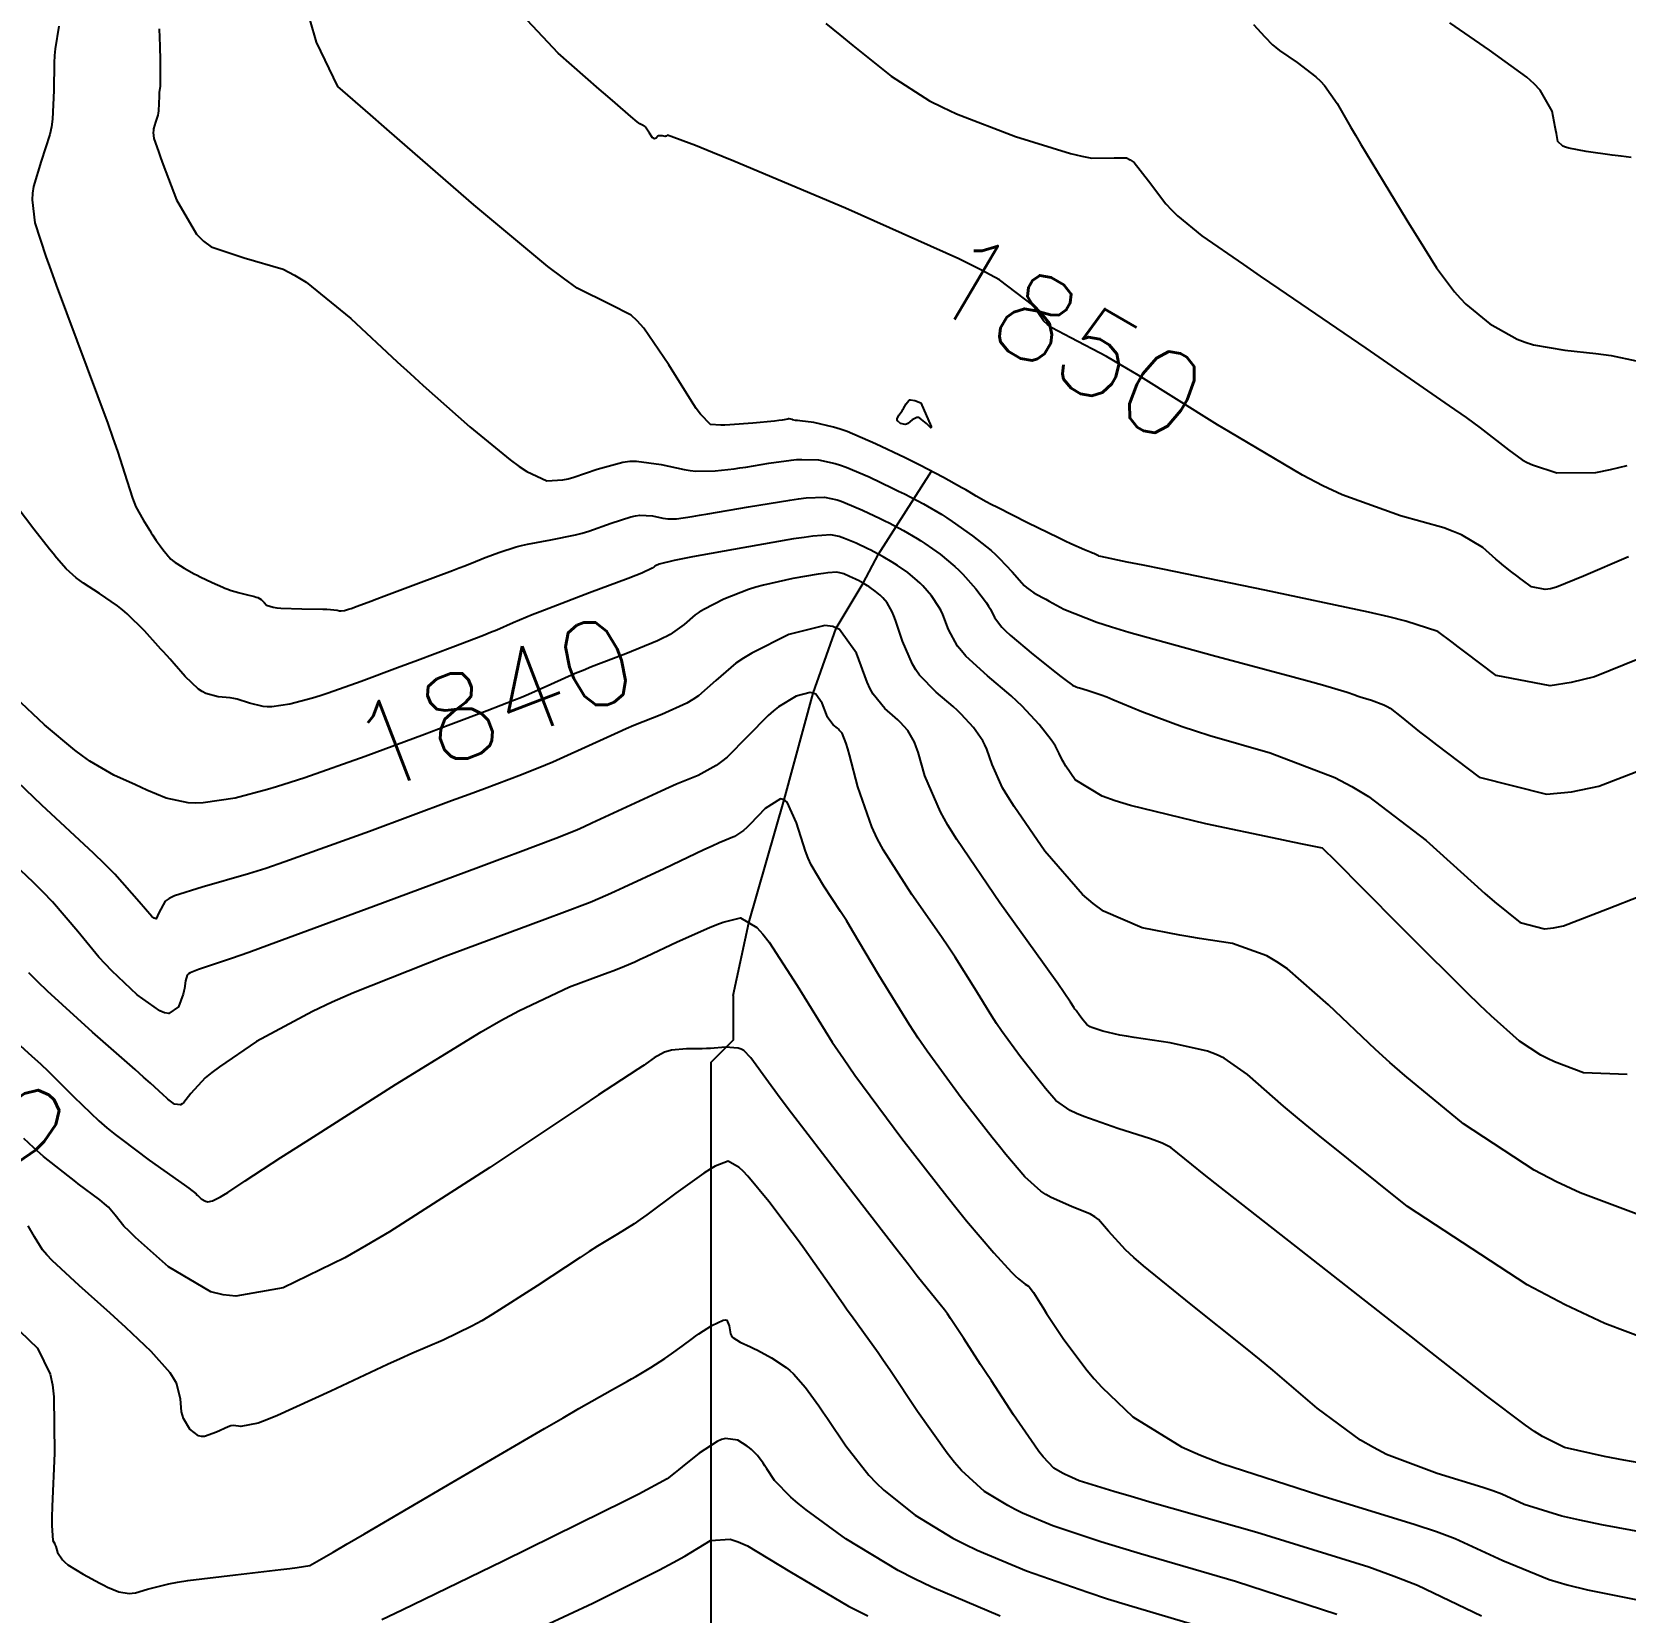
# Model space of a CAD drawing. Header units: metres. Extents: x 837475 to 838479, y 1189012 to 1191015.
# Drawn here: x 838112.7 to 838183.6, y 1189073 to 1189143.4 of the extents above; entities that cross this region are included whole.
import ezdxf

# ---------------------------------------------------------------- set-up
doc = ezdxf.new("R2010")
doc.units = ezdxf.units.M
doc.header["$LTSCALE"] = 0.3
for name, color, linetype in [('COTAS 10', 1, 'Continuous'), ('COTAS INT', 252, 'Continuous'), ('DRENAJE', 5, 'Continuous')]:
    doc.layers.add(name, color=color, linetype=linetype)
doc.styles.get("Standard").update_dxf_attribs({"font": 'simplex.shx'})

msp = doc.modelspace()

# ---------------------------------------------------------------- linework, layer by layer
at = {"layer": 'COTAS 10'}
for points in [[(838183.784, 1189120.003), (838181.78, 1189119.13), (838180.577, 1189118.644), (838180.312, 1189118.578), (838180.076, 1189118.542), (838179.467, 1189118.66), (838179.069, 1189118.957), (838178.966, 1189119.035), (838178.866, 1189119.11), (838178.53, 1189119.363), (838178.15, 1189119.668), (838178.022, 1189119.777), (838177.883, 1189119.896), (838177.303, 1189120.411), (838176.348, 1189120.982), (838175.974, 1189121.135), (838175.553, 1189121.287), (838173.636, 1189121.819), (838171.031, 1189122.757), (838170.176, 1189123.165), (838169.262, 1189123.637), (838165.977, 1189125.584), (838165.479, 1189125.878), (838161.944, 1189128.09), (838161.187, 1189128.545), (838160.525, 1189128.931), (838158.937, 1189129.753), (838158.094, 1189130.205), (838157.902, 1189130.358), (838157.729, 1189130.522), (838157.253, 1189131.215), (838155.756, 1189132.346), (838154.938, 1189132.787), (838153.946, 1189133.284), (838149.607, 1189135.226), (838148.907, 1189135.538), (838143.932, 1189137.63), (838142.979, 1189138.023), (838142.212, 1189138.336), (838140.977, 1189138.794), (838140.921, 1189138.748), (838140.898, 1189138.742), (838140.871, 1189138.739), (838140.743, 1189138.755), (838140.608, 1189138.762), (838140.577, 1189138.755), (838140.547, 1189138.743), (838140.461, 1189138.665), (838140.372, 1189138.634), (838140.342, 1189138.651), (838140.308, 1189138.68), (838140.165, 1189138.88), (838140.02, 1189139.102), (838139.986, 1189139.145), (838139.955, 1189139.18), (838139.862, 1189139.24), (838139.736, 1189139.304), (838139.682, 1189139.342), (838139.621, 1189139.388), (838139.335, 1189139.625), (838138.635, 1189140.237), (838138.312, 1189140.519), (838137.934, 1189140.849), (838136.105, 1189142.45), (838134.267, 1189144.389)], [(838185.909, 1189090.046), (838181.641, 1189091.652), (838180.587, 1189092.149), (838179.587, 1189092.669), (838176.437, 1189094.732), (838173.817, 1189096.89), (838173.151, 1189097.469), (838172.512, 1189098.039), (838170.418, 1189100.033), (838168.593, 1189101.632), (838168.123, 1189101.953), (838167.668, 1189102.223), (838166.15, 1189102.76), (838164.669, 1189102.987), (838164.238, 1189103.061), (838163.796, 1189103.141), (838162.123, 1189103.469), (838160.402, 1189104.211), (838159.93, 1189104.551), (838159.461, 1189104.949), (838157.784, 1189106.874), (838156.412, 1189108.87), (838156.134, 1189109.313), (838155.902, 1189109.708), (838155.433, 1189110.74), (838155.198, 1189111.433), (838155.112, 1189111.614), (838155.018, 1189111.791), (838154.603, 1189112.393), (838154.061, 1189112.984), (838153.886, 1189113.154), (838153.7, 1189113.327), (838152.94, 1189113.973), (838152.205, 1189114.724), (838152.035, 1189114.963), (838151.88, 1189115.215), (838151.441, 1189116.238), (838151.129, 1189117.177), (838151.053, 1189117.376), (838150.982, 1189117.549), (838150.764, 1189117.955), (838150.569, 1189118.178), (838150.512, 1189118.235), (838150.453, 1189118.29), (838150.231, 1189118.473), (838150.007, 1189118.631), (838149.948, 1189118.67), (838149.889, 1189118.707), (838149.686, 1189118.826), (838149.474, 1189118.937), (838149.409, 1189118.97), (838149.343, 1189119.003), (838149.08, 1189119.128), (838148.825, 1189119.236), (838148.762, 1189119.258), (838148.702, 1189119.277), (838148.516, 1189119.318), (838148.116, 1189119.285), (838147.922, 1189119.257), (838147.691, 1189119.222), (838146.556, 1189119.029), (838145.25, 1189118.739), (838144.912, 1189118.643), (838144.584, 1189118.54), (838143.484, 1189118.111), (838142.583, 1189117.65), (838142.381, 1189117.528), (838142.198, 1189117.407), (838141.708, 1189116.99), (838141.092, 1189116.543), (838140.894, 1189116.438), (838140.83, 1189116.404), (838140.528, 1189116.258), (838139.111, 1189115.678), (838137.58, 1189115.089), (838137.208, 1189114.939), (838136.858, 1189114.793), (838135.779, 1189114.315), (838134.776, 1189113.864), (838134.473, 1189113.736), (838134.16, 1189113.607), (838132.942, 1189113.13), (838131.325, 1189112.524), (838130.761, 1189112.314), (838130.146, 1189112.085), (838127.508, 1189111.102), (838124.814, 1189110.146), (838124.165, 1189109.934), (838123.557, 1189109.744), (838123.154, 1189109.636), (838121.712, 1189109.247), (838120.284, 1189109.034), (838119.94, 1189109.023), (838119.617, 1189109.032), (838118.637, 1189109.24), (838117.771, 1189109.607), (838117.521, 1189109.718), (838117.266, 1189109.831), (838116.308, 1189110.272), (838115.233, 1189110.898), (838114.905, 1189111.129), (838114.563, 1189111.385), (838113.217, 1189112.516), (838111.929, 1189113.729)], [(838177.232, 1189072.782), (838174.38, 1189074.156), (838173.348, 1189074.556), (838172.212, 1189074.965), (838167.232, 1189076.515), (838162.572, 1189077.845), (838161.637, 1189078.117), (838160.855, 1189078.346), (838159.315, 1189078.824), (838158.816, 1189079.034), (838158.691, 1189079.094), (838158.572, 1189079.156), (838158.191, 1189079.386), (838157.706, 1189079.895), (838157.522, 1189080.131), (838157.316, 1189080.41), (838156.39, 1189081.762), (838155.401, 1189083.27), (838155.155, 1189083.646), (838154.921, 1189084.005), (838154.177, 1189085.155), (838153.582, 1189086.054), (838153.441, 1189086.255), (838153.311, 1189086.436), (838152.93, 1189086.917), (838152.101, 1189087.945), (838151.69, 1189088.47), (838151.199, 1189089.1), (838148.769, 1189092.243), (838146.352, 1189095.402), (838145.869, 1189096.041), (838145.468, 1189096.579), (838144.691, 1189097.672), (838144.365, 1189098.004), (838144.247, 1189098.062), (838144.118, 1189098.106), (838143.55, 1189098.14), (838142.891, 1189098.092), (838142.704, 1189098.083), (838142.514, 1189098.076), (838141.812, 1189098.067), (838141.155, 1189098.01), (838140.994, 1189097.972), (838140.843, 1189097.925), (838140.373, 1189097.675), (838140.013, 1189097.407), (838139.931, 1189097.349), (838139.857, 1189097.298), (838139.65, 1189097.168), (838138.542, 1189096.443), (838137.899, 1189096.017), (838137.111, 1189095.492), (838133.048, 1189092.781), (838128.588, 1189089.919), (838127.549, 1189089.3), (838126.595, 1189088.756), (838123.854, 1189087.415), (838121.74, 1189087.041), (838121.18, 1189087.106), (838120.631, 1189087.244), (838118.741, 1189088.353), (838117.271, 1189089.67), (838116.987, 1189089.941), (838116.755, 1189090.17), (838116.363, 1189090.656), (838116.065, 1189091.017), (838115.893, 1189091.167), (838115.683, 1189091.339), (838114.71, 1189092.062), (838114.603, 1189092.14), (838113.169, 1189093.278), (838112.736, 1189093.663), (838112.288, 1189094.078)]]:
    msp.add_lwpolyline(points, dxfattribs=at)
at = {"layer": 'COTAS INT'}
for points in [[(838187.016, 1189116.573), (838182.275, 1189114.655), (838181.229, 1189114.395), (838180.298, 1189114.253), (838177.899, 1189114.717), (838176.498, 1189115.766), (838176.197, 1189115.992), (838175.933, 1189116.189), (838175.291, 1189116.672), (838173.868, 1189117.137), (838173.111, 1189117.325), (838172.198, 1189117.537), (838167.589, 1189118.518), (838163.041, 1189119.444), (838162.165, 1189119.623), (838161.455, 1189119.767), (838160.278, 1189120.009), (838160.191, 1189120.034), (838160.169, 1189120.042), (838160.149, 1189120.051), (838160.081, 1189120.087), (838159.962, 1189120.145), (838159.909, 1189120.168), (838159.848, 1189120.194), (838159.552, 1189120.313), (838158.948, 1189120.582), (838158.693, 1189120.703), (838158.398, 1189120.844), (838157.015, 1189121.521), (838155.67, 1189122.194), (838155.399, 1189122.333), (838155.173, 1189122.45), (838154.726, 1189122.703), (838154.407, 1189122.901), (838154.261, 1189122.985), (838154.091, 1189123.081), (838153.271, 1189123.532), (838152.21, 1189124.087), (838151.887, 1189124.249), (838151.553, 1189124.414), (838150.242, 1189125.04), (838148.972, 1189125.579), (838148.664, 1189125.69), (838148.374, 1189125.783), (838147.484, 1189125.981), (838146.871, 1189126.054), (838146.757, 1189126.068), (838146.667, 1189126.08), (838146.54, 1189126.102), (838146.547, 1189126.111), (838146.54, 1189126.115), (838146.53, 1189126.119), (838146.465, 1189126.137), (838146.39, 1189126.149), (838146.374, 1189126.149), (838146.361, 1189126.148), (838146.331, 1189126.133), (838146.082, 1189126.091), (838145.931, 1189126.073), (838145.744, 1189126.052), (838144.772, 1189125.954), (838143.75, 1189125.875), (838143.531, 1189125.866), (838143.341, 1189125.863), (838142.887, 1189125.902), (838142.438, 1189126.356), (838142.251, 1189126.615), (838142.036, 1189126.933), (838141.034, 1189128.563), (838139.914, 1189130.195), (838139.626, 1189130.515), (838139.346, 1189130.776), (838138.414, 1189131.243), (838136.952, 1189131.979), (838136.339, 1189132.411), (838135.635, 1189132.941), (838132.339, 1189135.68), (838129.047, 1189138.547), (838128.345, 1189139.159), (838127.734, 1189139.692), (838126.285, 1189140.956), (838125.339, 1189142.931), (838125.045, 1189143.911)], [(838183.901, 1189137.8), (838183.464, 1189137.855), (838183.062, 1189137.906), (838181.897, 1189138.058), (838181.132, 1189138.205), (838180.982, 1189138.253), (838180.859, 1189138.304), (838180.641, 1189138.512), (838180.575, 1189138.859), (838180.549, 1189138.997), (838180.52, 1189139.153), (838180.384, 1189139.868), (838179.859, 1189140.791), (838179.584, 1189141.078), (838179.253, 1189141.379), (838177.588, 1189142.581), (838175.834, 1189143.802)], [(838113.853, 1189143.655), (838113.686, 1189142.642), (838113.658, 1189142.336), (838113.638, 1189142.019), (838113.632, 1189140.783), (838113.573, 1189139.504), (838113.519, 1189139.16), (838113.45, 1189138.821), (838113.064, 1189137.631), (838112.723, 1189136.503), (838112.682, 1189136.202), (838112.663, 1189135.907), (838112.79, 1189134.883), (838113.28, 1189133.378), (838113.491, 1189132.78), (838113.735, 1189132.103), (838116.03, 1189125.938), (838116.265, 1189125.284), (838116.466, 1189124.714), (838116.901, 1189123.359), (838117.135, 1189122.606), (838117.209, 1189122.416), (838117.287, 1189122.234), (838117.604, 1189121.642), (838117.904, 1189121.173), (838117.971, 1189121.068), (838118.032, 1189120.974), (838118.196, 1189120.727), (838118.323, 1189120.546), (838118.361, 1189120.494), (838118.4, 1189120.441), (838118.548, 1189120.245), (838118.687, 1189120.069), (838118.719, 1189120.029), (838118.749, 1189119.992), (838118.837, 1189119.892), (838118.974, 1189119.784), (838119.035, 1189119.743), (838119.105, 1189119.696), (838119.444, 1189119.489), (838119.879, 1189119.248), (838120.011, 1189119.18), (838120.148, 1189119.111), (838120.683, 1189118.861), (838121.157, 1189118.651), (838121.255, 1189118.608), (838121.34, 1189118.572), (838121.528, 1189118.496), (838121.69, 1189118.449), (838121.759, 1189118.432), (838121.837, 1189118.413), (838122.206, 1189118.326), (838122.572, 1189118.231), (838122.649, 1189118.206), (838122.715, 1189118.181), (838122.864, 1189118.099), (838122.949, 1189118.014), (838122.974, 1189117.987), (838122.999, 1189117.959), (838123.098, 1189117.848), (838123.404, 1189117.75), (838123.559, 1189117.73), (838123.746, 1189117.714), (838124.677, 1189117.683), (838125.608, 1189117.666), (838125.794, 1189117.66), (838125.949, 1189117.652), (838126.25, 1189117.618), (838126.36, 1189117.592), (838126.394, 1189117.59), (838126.43, 1189117.59), (838126.575, 1189117.61), (838126.758, 1189117.659), (838126.818, 1189117.678), (838126.882, 1189117.699), (838127.149, 1189117.794), (838127.747, 1189118.018), (838128.02, 1189118.12), (838128.34, 1189118.24), (838129.883, 1189118.82), (838131.395, 1189119.392), (838131.695, 1189119.507), (838131.945, 1189119.603), (838132.418, 1189119.792), (838132.663, 1189119.894), (838132.768, 1189119.935), (838132.889, 1189119.982), (838133.462, 1189120.198), (838134.229, 1189120.438), (838134.473, 1189120.499), (838134.731, 1189120.559), (838135.776, 1189120.757), (838136.878, 1189120.982), (838137.171, 1189121.059), (838137.46, 1189121.142), (838138.46, 1189121.494), (838139.332, 1189121.783), (838139.539, 1189121.827), (838139.732, 1189121.855), (838140.307, 1189121.823), (838140.762, 1189121.721), (838140.879, 1189121.705), (838140.992, 1189121.693), (838141.369, 1189121.695), (838142.075, 1189121.798), (838142.396, 1189121.851), (838142.772, 1189121.914), (838144.58, 1189122.232), (838146.416, 1189122.531), (838146.809, 1189122.584), (838147.151, 1189122.623), (838147.969, 1189122.653), (838148.527, 1189122.532), (838148.705, 1189122.475), (838148.894, 1189122.408), (838149.661, 1189122.084), (838150.448, 1189121.708), (838150.648, 1189121.609), (838150.842, 1189121.512), (838151.479, 1189121.179), (838152.088, 1189120.822), (838152.263, 1189120.71), (838152.442, 1189120.592), (838153.113, 1189120.119), (838153.779, 1189119.57), (838153.955, 1189119.404), (838154.126, 1189119.233), (838154.713, 1189118.566), (838155.181, 1189117.942), (838155.278, 1189117.798), (838155.361, 1189117.667), (838155.544, 1189117.295), (838155.861, 1189116.865), (838156.03, 1189116.697), (838156.233, 1189116.507), (838157.258, 1189115.644), (838158.289, 1189114.826), (838158.496, 1189114.664), (838158.669, 1189114.53), (838159.01, 1189114.279), (838159.185, 1189114.204), (838159.253, 1189114.18), (838159.329, 1189114.155), (838159.676, 1189114.056), (838160.293, 1189113.847), (838160.54, 1189113.752), (838160.82, 1189113.642), (838162.105, 1189113.112), (838163.895, 1189112.444), (838164.493, 1189112.246), (838165.135, 1189112.043), (838167.823, 1189111.265), (838170.7, 1189110.169), (838171.461, 1189109.767), (838172.207, 1189109.321), (838174.771, 1189107.35), (838176.911, 1189105.42), (838177.39, 1189104.999), (838177.819, 1189104.627), (838178.958, 1189103.695), (838180.051, 1189103.418), (838180.452, 1189103.459), (838180.895, 1189103.55), (838182.85, 1189104.308), (838185.741, 1189105.438)], [(838118.327, 1189143.527), (838118.355, 1189142.753), (838118.374, 1189142.116), (838118.373, 1189140.968), (838118.329, 1189140.699), (838118.321, 1189140.618), (838118.316, 1189140.534), (838118.314, 1189140.207), (838118.299, 1189139.869), (838118.285, 1189139.778), (838118.266, 1189139.688), (838118.164, 1189139.373), (838118.074, 1189139.074), (838118.063, 1189138.995), (838118.058, 1189138.917), (838118.091, 1189138.645), (838118.289, 1189138.067), (838118.388, 1189137.795), (838118.506, 1189137.474), (838119.092, 1189135.912), (838119.987, 1189134.373), (838120.3, 1189134.066), (838120.641, 1189133.812), (838122.108, 1189133.326), (838123.841, 1189132.823), (838124.35, 1189132.558), (838124.871, 1189132.238), (838126.858, 1189130.628), (838128.93, 1189128.69), (838129.506, 1189128.164), (838130.082, 1189127.642), (838132.167, 1189125.793), (838133.965, 1189124.318), (838134.36, 1189124.031), (838134.71, 1189123.796), (838135.601, 1189123.389), (838136.308, 1189123.431), (838136.543, 1189123.479), (838136.794, 1189123.543), (838137.839, 1189123.907), (838138.978, 1189124.224), (838139.289, 1189124.258), (838139.597, 1189124.269), (838140.694, 1189124.116), (838141.72, 1189123.887), (838141.984, 1189123.849), (838142.24, 1189123.824), (838143.09, 1189123.826), (838143.94, 1189123.926), (838144.196, 1189123.961), (838144.459, 1189124.001), (838145.482, 1189124.171), (838146.478, 1189124.311), (838146.724, 1189124.331), (838146.958, 1189124.344), (838147.695, 1189124.321), (838148.439, 1189124.159), (838148.677, 1189124.083), (838148.928, 1189123.994), (838149.951, 1189123.562), (838151, 1189123.061), (838151.268, 1189122.929), (838151.526, 1189122.8), (838152.375, 1189122.355), (838153.187, 1189121.88), (838153.421, 1189121.73), (838153.659, 1189121.573), (838154.555, 1189120.942), (838155.386, 1189120.28), (838155.585, 1189120.104), (838155.769, 1189119.931), (838156.321, 1189119.332), (838156.751, 1189118.836), (838156.859, 1189118.728), (838156.962, 1189118.633), (838157.296, 1189118.396), (838157.685, 1189118.19), (838157.823, 1189118.114), (838157.975, 1189118.03), (838158.633, 1189117.659), (838160.099, 1189117.089), (838160.759, 1189116.879), (838161.53, 1189116.647), (838165.235, 1189115.62), (838168.85, 1189114.653), (838169.565, 1189114.458), (838170.155, 1189114.295), (838171.251, 1189113.969), (838171.591, 1189113.842), (838171.705, 1189113.804), (838171.827, 1189113.765), (838172.339, 1189113.617), (838172.886, 1189113.409), (838173.031, 1189113.332), (838173.173, 1189113.247), (838173.661, 1189112.872), (838174.478, 1189112.198), (838174.827, 1189111.925), (838175.23, 1189111.614), (838177.13, 1189110.178), (838180.141, 1189109.414), (838181.245, 1189109.526), (838182.466, 1189109.779), (838187.85, 1189111.865)], [(838148.022, 1189143.775), (838148.648, 1189143.262), (838149.229, 1189142.79), (838150.943, 1189141.417), (838152.65, 1189140.329), (838153.227, 1189140.036), (838153.85, 1189139.745), (838156.473, 1189138.725), (838158.924, 1189137.973), (838159.437, 1189137.852), (838159.878, 1189137.769), (838160.872, 1189137.785), (838161.426, 1189137.788), (838161.59, 1189137.697), (838161.758, 1189137.566), (838162.399, 1189136.759), (838163.172, 1189135.734), (838163.423, 1189135.465), (838163.689, 1189135.203), (838164.782, 1189134.31), (838166.629, 1189133.024), (838167.37, 1189132.514), (838168.211, 1189131.937), (838172.079, 1189129.299), (838175.803, 1189126.734), (838176.554, 1189126.204), (838177.182, 1189125.751), (838178.438, 1189124.765), (838179.05, 1189124.318), (838179.272, 1189124.205), (838179.518, 1189124.096), (838180.595, 1189123.745), (838182.332, 1189123.762), (838182.993, 1189123.886), (838183.732, 1189124.063)], [(838167.087, 1189143.723), (838167.583, 1189143.18), (838167.929, 1189142.815), (838168.074, 1189142.695), (838168.241, 1189142.566), (838169.025, 1189142.033), (838169.861, 1189141.395), (838170.061, 1189141.201), (838170.247, 1189140.999), (838170.806, 1189140.204), (838171.407, 1189139.159), (838171.619, 1189138.798), (838171.852, 1189138.406), (838172.858, 1189136.735), (838173.913, 1189135.006), (838174.176, 1189134.577), (838174.427, 1189134.171), (838175.227, 1189132.884), (838176.029, 1189131.804), (838176.282, 1189131.527), (838176.547, 1189131.26), (838177.613, 1189130.378), (838178.826, 1189129.699), (838179.183, 1189129.561), (838179.549, 1189129.445), (838180.95, 1189129.203), (838182.327, 1189129.068), (838182.678, 1189129.02), (838183.016, 1189128.966), (838184.128, 1189128.73)], [(838152.259, 1189126.857), (838152.72, 1189125.805), (838152.72, 1189125.766), (838152.703, 1189125.754), (838152.504, 1189125.936), (838152.219, 1189126.178), (838152.148, 1189126.204), (838152.081, 1189126.213), (838151.87, 1189126.1), (838151.677, 1189125.937), (838151.622, 1189125.915), (838151.566, 1189125.903), (838151.357, 1189125.945), (838151.214, 1189126.067), (838151.2, 1189126.107), (838151.197, 1189126.149), (838151.278, 1189126.319), (838151.42, 1189126.509), (838151.456, 1189126.563), (838151.49, 1189126.617), (838151.599, 1189126.82), (838151.719, 1189126.968), (838151.76, 1189126.989), (838151.805, 1189127.001), (838151.992, 1189126.97), (838152.259, 1189126.857)], [(838183.722, 1189096.926), (838181.777, 1189097.007), (838180.493, 1189097.49), (838180.176, 1189097.639), (838179.876, 1189097.795), (838178.929, 1189098.416), (838177.665, 1189099.545), (838177.165, 1189100.021), (838176.6, 1189100.569), (838174.017, 1189103.139), (838171.594, 1189105.579), (838171.13, 1189106.045), (838170.756, 1189106.42), (838170.15, 1189107.016), (838169.34, 1189107.183), (838168.837, 1189107.288), (838168.214, 1189107.417), (838164.953, 1189108.095), (838161.599, 1189108.909), (838160.915, 1189109.125), (838160.338, 1189109.336), (838159.14, 1189110.063), (838158.724, 1189110.668), (838158.64, 1189110.802), (838158.57, 1189110.922), (838158.428, 1189111.235), (838158.257, 1189111.566), (838158.168, 1189111.697), (838158.061, 1189111.845), (838157.527, 1189112.523), (838156.778, 1189113.339), (838156.537, 1189113.573), (838156.281, 1189113.811), (838155.232, 1189114.702), (838154.268, 1189115.576), (838154.065, 1189115.803), (838153.891, 1189116.024), (838153.492, 1189116.766), (838153.245, 1189117.422), (838153.166, 1189117.587), (838153.082, 1189117.746), (838152.738, 1189118.261), (838152.347, 1189118.705), (838152.233, 1189118.82), (838152.116, 1189118.93), (838151.672, 1189119.296), (838151.225, 1189119.611), (838151.105, 1189119.69), (838150.988, 1189119.765), (838150.582, 1189120.003), (838150.158, 1189120.225), (838150.029, 1189120.29), (838149.895, 1189120.356), (838149.371, 1189120.606), (838148.859, 1189120.822), (838148.733, 1189120.867), (838148.614, 1189120.904), (838148.243, 1189120.985), (838147.442, 1189120.92), (838147.053, 1189120.865), (838146.592, 1189120.794), (838144.321, 1189120.407), (838142.08, 1189119.997), (838141.637, 1189119.912), (838141.271, 1189119.839), (838140.593, 1189119.679), (838140.44, 1189119.6), (838140.405, 1189119.579), (838140.374, 1189119.559), (838140.291, 1189119.488), (838139.825, 1189119.278), (838139.554, 1189119.169), (838139.22, 1189119.039), (838137.498, 1189118.389), (838135.683, 1189117.703), (838135.291, 1189117.55), (838134.946, 1189117.413), (838134.099, 1189117.053), (838133.36, 1189116.733), (838133.084, 1189116.621), (838132.778, 1189116.499), (838131.412, 1189115.975), (838129.832, 1189115.382), (838129.391, 1189115.217), (838128.947, 1189115.051), (838127.329, 1189114.448), (838125.848, 1189113.923), (838125.491, 1189113.806), (838125.158, 1189113.702), (838124.144, 1189113.429), (838123.342, 1189113.319), (838123.141, 1189113.317), (838122.951, 1189113.328), (838122.341, 1189113.471), (838121.794, 1189113.653), (838121.644, 1189113.688), (838121.493, 1189113.717), (838120.95, 1189113.765), (838120.396, 1189113.906), (838120.237, 1189113.993), (838120.077, 1189114.101), (838119.481, 1189114.666), (838118.985, 1189115.236), (838118.888, 1189115.347), (838118.809, 1189115.438), (838118.666, 1189115.598), (838118.494, 1189115.784), (838118.396, 1189115.891), (838118.277, 1189116.022), (838117.664, 1189116.695), (838116.899, 1189117.456), (838116.683, 1189117.642), (838116.467, 1189117.818), (838115.671, 1189118.364), (838114.953, 1189118.822), (838114.786, 1189118.942), (838114.631, 1189119.059), (838114.186, 1189119.458), (838113.747, 1189119.961), (838113.596, 1189120.143), (838113.433, 1189120.344), (838112.74, 1189121.226), (838111.998, 1189122.206)], [(838189.91, 1189083.126), (838182.74, 1189085.83), (838180.964, 1189086.669), (838179.278, 1189087.548), (838173.946, 1189091.048), (838169.968, 1189094.235), (838169.137, 1189094.916), (838168.423, 1189095.51), (838166.819, 1189096.927), (838165.778, 1189097.659), (838165.419, 1189097.82), (838165.029, 1189097.964), (838163.365, 1189098.336), (838161.77, 1189098.572), (838161.424, 1189098.63), (838161.12, 1189098.685), (838160.365, 1189098.856), (838159.962, 1189098.993), (838159.879, 1189099.027), (838159.808, 1189099.058), (838159.654, 1189099.153), (838159.561, 1189099.262), (838159.493, 1189099.347), (838159.339, 1189099.544), (838159.172, 1189099.774), (838159.127, 1189099.839), (838159.083, 1189099.905), (838158.932, 1189100.151), (838158.361, 1189100.982), (838158.053, 1189101.417), (838157.679, 1189101.941), (838155.785, 1189104.576), (838153.861, 1189107.402), (838153.468, 1189108.046), (838153.136, 1189108.631), (838152.439, 1189110.245), (838152.139, 1189111.3), (838152.057, 1189111.532), (838151.975, 1189111.737), (838151.68, 1189112.263), (838151.343, 1189112.63), (838151.235, 1189112.735), (838151.119, 1189112.842), (838150.648, 1189113.243), (838150.141, 1189113.872), (838150.004, 1189114.123), (838149.868, 1189114.407), (838149.39, 1189115.71), (838148.642, 1189116.762), (838148.336, 1189116.888), (838147.988, 1189116.942), (838146.376, 1189116.542), (838144.727, 1189115.7), (838144.356, 1189115.476), (838144.022, 1189115.256), (838143.125, 1189114.492), (838142.358, 1189113.808), (838142.106, 1189113.639), (838141.837, 1189113.477), (838140.723, 1189112.966), (838139.478, 1189112.475), (838139.125, 1189112.327), (838138.77, 1189112.174), (838137.459, 1189111.577), (838136.191, 1189110.994), (838135.862, 1189110.85), (838135.543, 1189110.714), (838134.471, 1189110.285), (838132.817, 1189109.666), (838132.131, 1189109.411), (838131.346, 1189109.118), (838127.687, 1189107.756), (838123.926, 1189106.402), (838123.076, 1189106.115), (838122.309, 1189105.865), (838120.233, 1189105.277), (838119.005, 1189104.895), (838118.773, 1189104.774), (838118.588, 1189104.647), (838118.308, 1189104.133), (838118.19, 1189103.87), (838118.107, 1189103.901), (838118.002, 1189103.976), (838117.437, 1189104.624), (838116.341, 1189105.855), (838115.9, 1189106.299), (838115.4, 1189106.788), (838113.099, 1189108.924), (838110.562, 1189111.352)], [(838184.602, 1189079.555), (838183.581, 1189079.743), (838182.721, 1189079.907), (838180.942, 1189080.297), (838179.959, 1189080.793), (838179.6, 1189081.023), (838179.204, 1189081.294), (838177.459, 1189082.607), (838174.982, 1189084.559), (838174.124, 1189085.233), (838173.191, 1189085.964), (838169.198, 1189089.085), (838165.584, 1189091.917), (838164.889, 1189092.466), (838164.327, 1189092.914), (838163.403, 1189093.681), (838163.005, 1189093.873), (838162.774, 1189093.958), (838162.491, 1189094.057), (838161.034, 1189094.528), (838159.517, 1189095.059), (838159.196, 1189095.195), (838158.918, 1189095.327), (838158.271, 1189095.763), (838157.807, 1189096.31), (838157.643, 1189096.512), (838157.465, 1189096.734), (838156.697, 1189097.719), (838155.858, 1189098.868), (838155.635, 1189099.195), (838155.417, 1189099.526), (838154.662, 1189100.754), (838153.79, 1189102.159), (838153.497, 1189102.602), (838153.182, 1189103.069), (838151.861, 1189104.949), (838150.598, 1189106.922), (838150.32, 1189107.448), (838150.074, 1189107.964), (838149.445, 1189109.751), (838149.081, 1189111.167), (838149.001, 1189111.449), (838148.931, 1189111.683), (838148.756, 1189112.133), (838148.626, 1189112.275), (838148.584, 1189112.316), (838148.539, 1189112.358), (838148.355, 1189112.513), (838148.159, 1189112.758), (838148.106, 1189112.855), (838148.053, 1189112.965), (838147.867, 1189113.471), (838147.577, 1189113.88), (838147.458, 1189113.929), (838147.323, 1189113.95), (838146.697, 1189113.795), (838145.919, 1189113.314), (838145.689, 1189113.129), (838145.452, 1189112.923), (838144.542, 1189111.994), (838143.624, 1189111.074), (838143.382, 1189110.873), (838143.146, 1189110.696), (838142.336, 1189110.254), (838141.375, 1189109.861), (838141.042, 1189109.716), (838140.682, 1189109.554), (838139.14, 1189108.838), (838137.607, 1189108.125), (838137.251, 1189107.965), (838136.926, 1189107.821), (838136.001, 1189107.44), (838134.309, 1189106.808), (838133.501, 1189106.507), (838132.545, 1189106.151), (838127.866, 1189104.41), (838123.239, 1189102.703), (838122.316, 1189102.368), (838121.549, 1189102.094), (838120.071, 1189101.6), (838119.699, 1189101.462), (838119.63, 1189101.411), (838119.574, 1189101.355), (838119.494, 1189101.108), (838119.455, 1189100.758), (838119.426, 1189100.637), (838119.389, 1189100.506), (838119.188, 1189099.947), (838118.751, 1189099.647), (838118.565, 1189099.68), (838118.351, 1189099.763), (838117.343, 1189100.483), (838116.213, 1189101.552), (838115.922, 1189101.857), (838115.64, 1189102.164), (838114.703, 1189103.303), (838113.566, 1189104.628), (838113.159, 1189105.052), (838112.712, 1189105.502), (838110.764, 1189107.334)], [(838187.362, 1189075.986), (838182.594, 1189076.861), (838181.627, 1189077.063), (838180.812, 1189077.247), (838179.144, 1189077.768), (838178.143, 1189078.227), (838177.748, 1189078.373), (838177.302, 1189078.526), (838175.27, 1189079.144), (838173.011, 1189079.999), (838172.423, 1189080.301), (838171.85, 1189080.631), (838169.918, 1189082.058), (838167.946, 1189083.747), (838167.348, 1189084.242), (838166.728, 1189084.748), (838164.304, 1189086.677), (838162.175, 1189088.4), (838161.742, 1189088.777), (838161.376, 1189089.11), (838160.618, 1189089.952), (838160.174, 1189090.46), (838160.005, 1189090.583), (838159.817, 1189090.698), (838158.973, 1189091.052), (838158.061, 1189091.439), (838157.83, 1189091.576), (838157.609, 1189091.726), (838156.888, 1189092.374), (838156.052, 1189093.359), (838155.758, 1189093.721), (838155.438, 1189094.122), (838154.054, 1189095.893), (838152.544, 1189097.963), (838152.143, 1189098.552), (838151.75, 1189099.147), (838150.391, 1189101.357), (838149.218, 1189103.336), (838148.942, 1189103.787), (838148.686, 1189104.196), (838147.936, 1189105.322), (838147.377, 1189106.272), (838147.241, 1189106.57), (838147.114, 1189106.884), (838146.725, 1189108.143), (838146.308, 1189109.068), (838146.163, 1189109.171), (838146.005, 1189109.207), (838145.33, 1189108.787), (838144.658, 1189108.077), (838144.501, 1189107.931), (838144.358, 1189107.807), (838143.949, 1189107.542), (838143.272, 1189107.248), (838142.96, 1189107.105), (838142.593, 1189106.935), (838140.82, 1189106.1), (838139.022, 1189105.255), (838138.64, 1189105.079), (838138.309, 1189104.929), (838137.53, 1189104.595), (838136.265, 1189104.123), (838135.627, 1189103.885), (838134.864, 1189103.601), (838131.069, 1189102.189), (838126.975, 1189100.564), (838126.024, 1189100.145), (838125.152, 1189099.741), (838122.662, 1189098.392), (838121.011, 1189097.272), (838120.669, 1189097.011), (838120.376, 1189096.772), (838119.733, 1189096.083), (838119.427, 1189095.677), (838119.347, 1189095.614), (838119.268, 1189095.574), (838119.002, 1189095.611), (838118.771, 1189095.784), (838118.715, 1189095.829), (838118.663, 1189095.873), (838118.503, 1189096.024), (838117.937, 1189096.54), (838117.629, 1189096.814), (838117.255, 1189097.146), (838115.358, 1189098.817), (838113.354, 1189100.638), (838112.912, 1189101.063), (838112.52, 1189101.455)], [(838111.104, 1189099.144), (838112.651, 1189097.752), (838113.031, 1189097.397), (838113.392, 1189097.054), (838114.52, 1189095.925), (838115.64, 1189094.859), (838115.994, 1189094.556), (838116.367, 1189094.25), (838116.659, 1189094.031), (838117.874, 1189093.117), (838119.187, 1189092.184), (838119.439, 1189092.004), (838119.641, 1189091.858), (838119.964, 1189091.615), (838120.003, 1189091.566), (838120.026, 1189091.544), (838120.054, 1189091.517), (838120.2, 1189091.386), (838120.387, 1189091.276), (838120.441, 1189091.263), (838120.497, 1189091.256), (838120.706, 1189091.293), (838121.061, 1189091.482), (838121.208, 1189091.571), (838121.377, 1189091.676), (838122.161, 1189092.189), (838123.748, 1189093.223), (838124.422, 1189093.657), (838125.198, 1189094.156), (838128.849, 1189096.488), (838132.662, 1189098.828), (838133.541, 1189099.33), (838134.343, 1189099.77), (838136.599, 1189100.834), (838138.044, 1189101.371), (838138.335, 1189101.479), (838138.578, 1189101.57), (838139.059, 1189101.75), (838139.522, 1189101.956), (838139.753, 1189102.063), (838140.028, 1189102.191), (838141.395, 1189102.837), (838142.838, 1189103.48), (838143.162, 1189103.607), (838143.453, 1189103.712), (838144.23, 1189103.909), (838144.958, 1189103.479), (838145.218, 1189103.188), (838145.503, 1189102.824), (838146.742, 1189100.89), (838148.313, 1189098.372), (838148.806, 1189097.64), (838149.325, 1189096.893), (838151.412, 1189094.068), (838153.41, 1189091.51), (838153.873, 1189090.93), (838154.297, 1189090.407), (838155.505, 1189088.985), (838156.3, 1189088.125), (838156.465, 1189087.958), (838156.605, 1189087.82), (838156.911, 1189087.576), (838157.057, 1189087.491), (838157.097, 1189087.453), (838157.137, 1189087.41), (838157.277, 1189087.205), (838157.569, 1189086.736), (838157.704, 1189086.527), (838157.862, 1189086.283), (838158.63, 1189085.117), (838159.662, 1189083.741), (838159.986, 1189083.367), (838160.328, 1189082.994), (838161.7, 1189081.67), (838163.872, 1189080.34), (838164.718, 1189079.965), (838165.669, 1189079.585), (838169.985, 1189078.188), (838174.288, 1189076.878), (838175.232, 1189076.554), (838176.067, 1189076.247), (838178.188, 1189075.275), (838180.257, 1189074.422), (838181.06, 1189074.19), (838181.962, 1189073.959), (838186.05, 1189073.137)], [(838170.8, 1189072.864), (838166.276, 1189074.332), (838162.039, 1189075.56), (838161.105, 1189075.842), (838160.275, 1189076.098), (838158.143, 1189076.814), (838156.792, 1189077.382), (838156.454, 1189077.546), (838156.132, 1189077.713), (838155.1, 1189078.337), (838154.075, 1189079.275), (838153.757, 1189079.64), (838153.425, 1189080.05), (838152.103, 1189081.908), (838150.873, 1189083.76), (838150.598, 1189084.165), (838150.353, 1189084.524), (838149.705, 1189085.434), (838149.163, 1189086.172), (838148.983, 1189086.423), (838148.792, 1189086.694), (838147.995, 1189087.842), (838147.076, 1189089.147), (838146.808, 1189089.517), (838146.533, 1189089.89), (838145.492, 1189091.27), (838144.555, 1189092.399), (838144.346, 1189092.614), (838144.159, 1189092.788), (838143.668, 1189093.064), (838143.1, 1189092.847), (838142.865, 1189092.708), (838142.596, 1189092.537), (838141.343, 1189091.635), (838140.048, 1189090.674), (838139.752, 1189090.464), (838139.484, 1189090.278), (838138.741, 1189089.812), (838137.85, 1189089.272), (838137.487, 1189089.041), (838137.074, 1189088.773), (838135.166, 1189087.512), (838133.164, 1189086.231), (838132.692, 1189085.951), (838132.256, 1189085.705), (838130.982, 1189085.086), (838129.58, 1189084.491), (838129.064, 1189084.259), (838128.493, 1189083.998), (838125.969, 1189082.813), (838123.599, 1189081.735), (838123.124, 1189081.541), (838122.729, 1189081.393), (838121.955, 1189081.24), (838121.632, 1189081.287), (838121.52, 1189081.266), (838121.398, 1189081.231), (838120.877, 1189080.98), (838120.338, 1189080.789), (838120.205, 1189080.792), (838120.079, 1189080.818), (838119.682, 1189081.114), (838119.405, 1189081.598), (838119.355, 1189081.744), (838119.317, 1189081.894), (838119.272, 1189082.478), (838119.092, 1189083.175), (838118.967, 1189083.396), (838118.81, 1189083.629), (838117.972, 1189084.576), (838116.84, 1189085.653), (838116.498, 1189085.969), (838116.142, 1189086.293), (838114.753, 1189087.526), (838113.552, 1189088.641), (838113.315, 1189088.889), (838113.12, 1189089.112), (838112.761, 1189089.698), (838112.489, 1189090.176)], [(838112.111, 1189085.488), (838112.906, 1189084.732), (838113.47, 1189083.576), (838113.565, 1189083.102), (838113.633, 1189082.562), (838113.659, 1189080.056), (838113.558, 1189077.669), (838113.546, 1189077.204), (838113.542, 1189076.823), (838113.583, 1189076.157), (838113.668, 1189076.007), (838113.691, 1189075.953), (838113.713, 1189075.892), (838113.79, 1189075.626), (838114.01, 1189075.292), (838114.122, 1189075.189), (838114.257, 1189075.081), (838114.93, 1189074.652), (838115.674, 1189074.253), (838115.853, 1189074.164), (838116.021, 1189074.084), (838116.53, 1189073.873), (838116.989, 1189073.799), (838117.125, 1189073.806), (838117.265, 1189073.824), (838117.804, 1189073.986), (838118.747, 1189074.231), (838119.143, 1189074.301), (838119.596, 1189074.372), (838121.717, 1189074.635), (838123.747, 1189074.861), (838124.143, 1189074.908), (838124.468, 1189074.949), (838125.04, 1189075.042), (838126.082, 1189075.644), (838126.702, 1189076.006), (838127.466, 1189076.452), (838131.423, 1189078.769), (838135.489, 1189081.146), (838136.322, 1189081.631), (838137.028, 1189082.04), (838138.521, 1189082.892), (838139.186, 1189083.262), (838139.371, 1189083.368), (838139.556, 1189083.475), (838140.228, 1189083.875), (838140.851, 1189084.269), (838141.006, 1189084.372), (838141.154, 1189084.474), (838141.623, 1189084.82), (838142.082, 1189085.163), (838142.223, 1189085.262), (838142.37, 1189085.363), (838142.95, 1189085.744), (838143.445, 1189085.98), (838143.537, 1189085.99), (838143.611, 1189085.976), (838143.716, 1189085.726), (838143.78, 1189085.367), (838143.827, 1189085.284), (838143.888, 1189085.208), (838144.213, 1189084.995), (838144.676, 1189084.787), (838144.824, 1189084.715), (838144.979, 1189084.637), (838145.608, 1189084.302), (838146.257, 1189083.87), (838146.424, 1189083.73), (838146.586, 1189083.581), (838147.127, 1189082.971), (838147.71, 1189082.167), (838147.899, 1189081.896), (838148.1, 1189081.603), (838148.923, 1189080.373), (838149.944, 1189079.067), (838150.269, 1189078.728), (838150.613, 1189078.398), (838152.008, 1189077.288), (838153.691, 1189076.27), (838154.217, 1189075.998), (838154.768, 1189075.731), (838156.972, 1189074.803), (838159.695, 1189073.85), (838160.573, 1189073.566), (838161.505, 1189073.274), (838165.32, 1189072.148)], [(838155.8, 1189072.793), (838152.744, 1189074.079), (838151.979, 1189074.45), (838151.251, 1189074.826), (838148.916, 1189076.239), (838147.151, 1189077.521), (838146.781, 1189077.816), (838146.463, 1189078.084), (838145.743, 1189078.837), (838145.393, 1189079.36), (838145.308, 1189079.484), (838145.227, 1189079.6), (838144.979, 1189079.942), (838144.714, 1189080.22), (838144.623, 1189080.296), (838144.524, 1189080.37), (838144.104, 1189080.634), (838143.554, 1189080.703), (838143.373, 1189080.655), (838143.18, 1189080.577), (838142.38, 1189080.056), (838141.626, 1189079.447), (838141.462, 1189079.315), (838141.318, 1189079.197), (838140.959, 1189078.905), (838139.697, 1189078.226), (838138.983, 1189077.866), (838138.112, 1189077.431), (838133.649, 1189075.237), (838129.145, 1189073.052), (838128.247, 1189072.622)], [(838134.399, 1189071.846), (838137.65, 1189073.369), (838140.613, 1189074.852), (838141.226, 1189075.173), (838141.749, 1189075.457), (838142.885, 1189076.159), (838143.762, 1189076.222), (838144.12, 1189076.102), (838144.529, 1189075.922), (838146.422, 1189074.776), (838149.032, 1189073.23), (838149.892, 1189072.798)]]:
    msp.add_lwpolyline(points, dxfattribs=at)
at = {"layer": 'DRENAJE'}
for p, q in [((838151.9505, 1189122.5775), (838152.7405, 1189123.8095)), ((838151.1605, 1189121.3455), (838151.9505, 1189122.5775)), ((838150.37, 1189120.114), (838151.1605, 1189121.3455)), ((838149.686, 1189118.826), (838150.37, 1189120.114)), ((838148.489, 1189116.825), (838149.686, 1189118.826)), ((838147.458, 1189113.929), (838148.489, 1189116.825)), ((838146.163, 1189109.171), (838147.458, 1189113.929)), ((838144.594, 1189103.694), (838146.163, 1189109.171)), ((838143.89821, 1189100.45581), (838144.594, 1189103.694))]:
    msp.add_line(p, q, dxfattribs=at)
msp.add_polyline3d([(838143.89821, 1189100.45581, 0), (838143.89821, 1189099.45615, 0), (838143.89821, 1189098.45649, 0), (838142.89854, 1189097.45682, 0), (838142.89854, 1189096.45716, 0), (838142.89854, 1189095.4575, 0), (838142.89854, 1189094.45784, 0), (838142.89854, 1189093.45817, 0), (838142.89854, 1189092.45851, 0), (838142.89854, 1189091.45885, 0), (838142.89854, 1189090.45918, 0), (838142.89854, 1189089.45952, 0), (838142.89854, 1189088.45986, 0), (838142.89854, 1189087.4602, 0), (838142.89854, 1189086.46053, 0), (838142.89854, 1189085.46087, 0), (838142.89854, 1189084.46121, 0), (838142.89854, 1189083.46154, 0), (838142.89854, 1189082.46188, 0), (838142.89854, 1189081.46222, 0), (838142.89854, 1189080.46255, 0), (838142.89854, 1189079.46289, 0), (838142.89854, 1189078.46323, 0), (838142.89854, 1189077.46357, 0), (838142.89854, 1189076.4639, 0), (838142.89854, 1189075.46424, 0), (838142.89854, 1189074.46458, 0), (838142.89854, 1189073.46491, 0), (838142.89854, 1189072.46525, 0)], dxfattribs=at)

# ---------------------------------------------------------------- texts
at = {"layer": 'COTAS 10', "char_height": 3.799998, "attachment_point": 7}
for s, insert, rotation in [('1850', (838152.214, 1189131.485), 329.5078005), ('1840', (838127.802, 1189109.383), 20.9774199), ('1830', (838102.753, 1189101.225), 315.2936332)]:
    msp.add_mtext(s, dxfattribs=dict(at, insert=insert, rotation=rotation))

doc.saveas('drawing.dxf')
